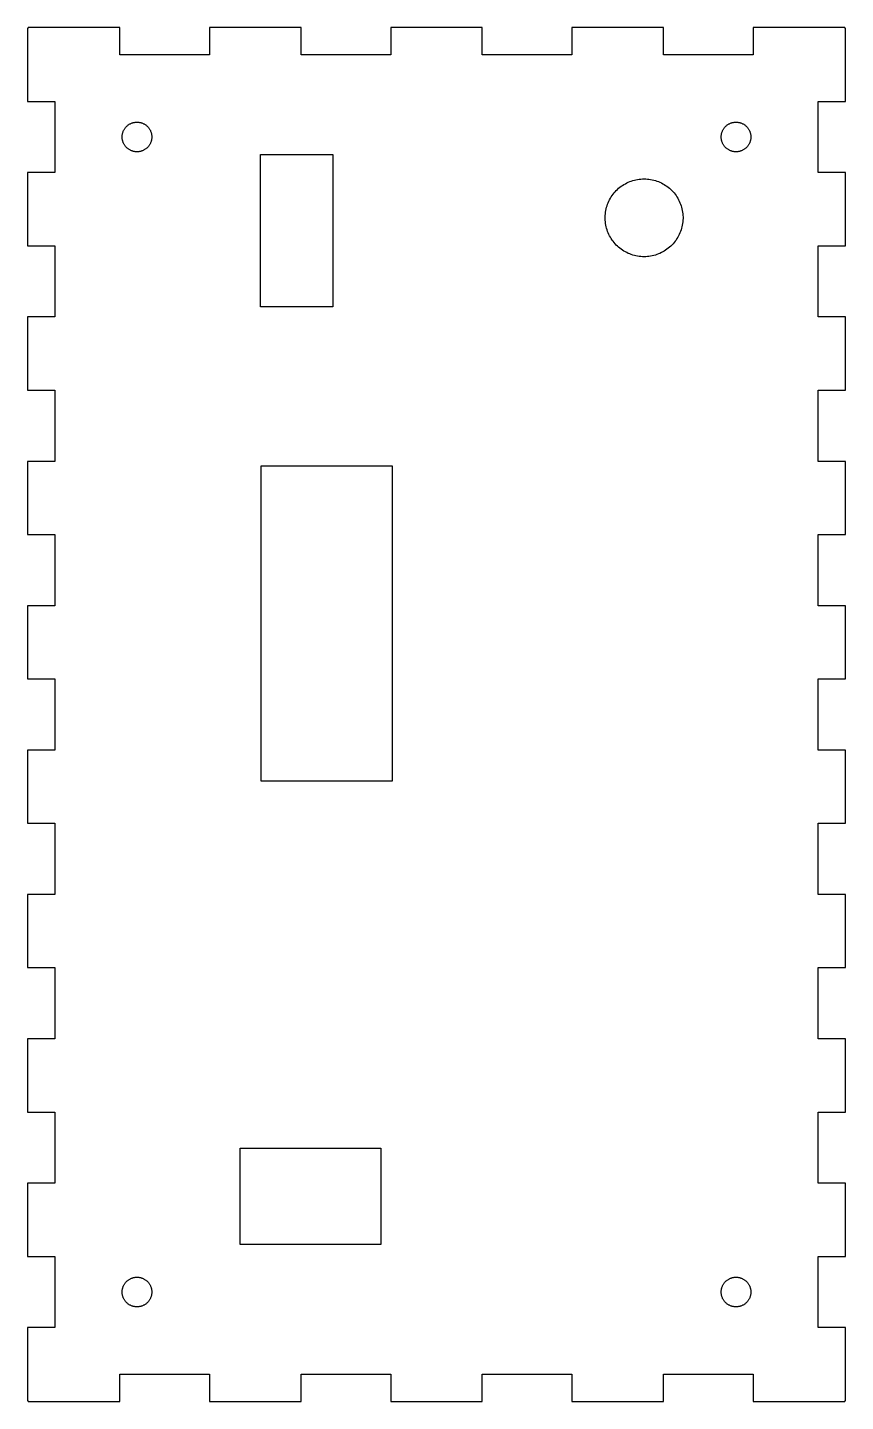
# Model space of a CAD drawing. Header units: metres. Extents: x -115 to 115, y -93 to 93.
# Drawn here: x -115.2 to -4.8, y -92.7 to 92.7 of the extents above; entities that cross this region are included whole.
import ezdxf

# ---------------------------------------------------------------- set-up
doc = ezdxf.new("R2010")
doc.units = ezdxf.units.M

msp = doc.modelspace()

# ---------------------------------------------------------------- linework, layer by layer
for p, q in [((-102.708, 92.67), (-115.07, 92.67)), ((-115.07, 92.67), (-115.07, 92.57)), ((-102.708, 88.97), (-102.708, 92.67)), ((-78.2633, 92.67), (-90.6255, 92.67)), ((-90.6255, 92.67), (-90.6255, 88.97)), ((-78.2633, 88.97), (-78.2633, 92.67)), ((-53.8189, 92.67), (-66.1811, 92.67)), ((-66.1811, 92.67), (-66.1811, 88.97)), ((-53.8189, 88.97), (-53.8189, 92.67)), ((-29.3744, 92.67), (-41.7367, 92.67)), ((-41.7367, 92.67), (-41.7367, 88.97)), ((-29.3744, 88.97), (-29.3744, 92.67)), ((-4.92999, 92.67), (-17.2922, 92.67)), ((-17.2922, 92.67), (-17.2922, 88.97)), ((-4.92999, 92.57), (-4.92999, 92.67)), ((-115.07, 92.57), (-115.17, 92.57)), ((-115.17, 92.57), (-115.17, 82.6931)), ((-4.82999, 92.57), (-4.92999, 92.57)), ((-4.82999, 82.6931), (-4.82999, 92.57)), ((-90.6255, 88.97), (-102.708, 88.97)), ((-66.1811, 88.97), (-78.2633, 88.97)), ((-41.7367, 88.97), (-53.8189, 88.97)), ((-17.2922, 88.97), (-29.3744, 88.97)), ((-115.17, 82.6931), (-111.47, 82.6931)), ((-111.47, 82.6931), (-111.47, 73.0963)), ((-8.53, 73.0963), (-8.53, 82.6931)), ((-8.53, 82.6931), (-4.82999, 82.6931)), ((-101.289, 79.6914), (-101.213, 79.7271)), ((-101.213, 79.7271), (-101.136, 79.7596)), ((-101.136, 79.7596), (-101.058, 79.7887)), ((-101.058, 79.7887), (-100.978, 79.8146)), ((-100.978, 79.8146), (-100.897, 79.8372)), ((-100.897, 79.8372), (-100.816, 79.8563)), ((-100.816, 79.8563), (-100.734, 79.872)), ((-100.734, 79.872), (-100.651, 79.8842)), ((-100.651, 79.8842), (-100.567, 79.893)), ((-100.567, 79.893), (-100.484, 79.8982)), ((-100.484, 79.8982), (-100.4, 79.9)), ((-100.4, 79.9), (-100.316, 79.8982)), ((-100.316, 79.8982), (-100.233, 79.893)), ((-100.233, 79.893), (-100.149, 79.8842)), ((-100.149, 79.8842), (-100.066, 79.872)), ((-100.066, 79.872), (-99.9841, 79.8563)), ((-99.9841, 79.8563), (-99.9026, 79.8372)), ((-99.9026, 79.8372), (-99.8219, 79.8146)), ((-99.8219, 79.8146), (-99.7422, 79.7887)), ((-99.7422, 79.7887), (-99.6637, 79.7596)), ((-99.6637, 79.7596), (-99.5865, 79.7271)), ((-99.5865, 79.7271), (-99.5107, 79.6914)), ((-20.4893, 79.6914), (-20.4135, 79.7271)), ((-20.4135, 79.7271), (-20.3362, 79.7595)), ((-20.3362, 79.7595), (-20.2577, 79.7887)), ((-20.2577, 79.7887), (-20.1781, 79.8146)), ((-20.1781, 79.8146), (-20.0974, 79.8371)), ((-20.0974, 79.8371), (-20.0158, 79.8563)), ((-20.0158, 79.8563), (-19.9335, 79.872)), ((-19.9335, 79.872), (-19.8507, 79.8842)), ((-19.8507, 79.8842), (-19.7673, 79.893)), ((-19.7673, 79.893), (-19.6837, 79.8982)), ((-19.6837, 79.8982), (-19.6, 79.9)), ((-19.6, 79.9), (-19.5162, 79.8982)), ((-19.5162, 79.8982), (-19.4326, 79.893)), ((-19.4326, 79.893), (-19.3493, 79.8842)), ((-19.3493, 79.8842), (-19.2664, 79.872)), ((-19.2664, 79.872), (-19.1842, 79.8563)), ((-19.1842, 79.8563), (-19.1026, 79.8371)), ((-19.1026, 79.8371), (-19.0219, 79.8146)), ((-19.0219, 79.8146), (-18.9423, 79.7887)), ((-18.9423, 79.7887), (-18.8637, 79.7595)), ((-18.8637, 79.7595), (-18.7865, 79.7271)), ((-18.7865, 79.7271), (-18.7107, 79.6914)), ((-102.4, 77.9419), (-102.396, 78.0256)), ((-102.4, 77.8581), (-102.4, 77.9419)), ((-102.396, 77.7744), (-102.4, 77.8581)), ((-102.396, 78.0256), (-102.389, 78.1091)), ((-102.389, 78.1091), (-102.379, 78.1922)), ((-102.379, 78.1922), (-102.365, 78.2747)), ((-102.365, 78.2747), (-102.347, 78.3567)), ((-102.347, 78.3567), (-102.326, 78.4378)), ((-102.326, 78.4378), (-102.302, 78.518)), ((-102.302, 78.518), (-102.275, 78.5971)), ((-102.275, 78.5971), (-102.244, 78.675)), ((-102.244, 78.675), (-102.21, 78.7516)), ((-102.21, 78.7516), (-102.172, 78.8266)), ((-102.172, 78.8266), (-102.132, 78.9)), ((-102.132, 78.9), (-102.089, 78.9716)), ((-102.089, 78.9716), (-102.042, 79.0414)), ((-102.042, 79.0414), (-101.993, 79.1092)), ((-101.993, 79.1092), (-101.941, 79.1748)), ((-101.941, 79.1748), (-101.886, 79.2383)), ((-101.886, 79.2383), (-101.829, 79.2993)), ((-101.829, 79.2993), (-101.769, 79.3579)), ((-101.769, 79.3579), (-101.707, 79.414)), ((-101.707, 79.414), (-101.642, 79.4674)), ((-101.642, 79.4674), (-101.576, 79.518)), ((-101.576, 79.518), (-101.507, 79.5658)), ((-101.507, 79.5658), (-101.436, 79.6107)), ((-101.436, 79.6107), (-101.363, 79.6526)), ((-101.363, 79.6526), (-101.289, 79.6914)), ((-99.5107, 79.6914), (-99.4365, 79.6526)), ((-99.4365, 79.6526), (-99.3639, 79.6107)), ((-99.3639, 79.6107), (-99.2932, 79.5658)), ((-99.2932, 79.5658), (-99.2244, 79.518)), ((-99.2244, 79.518), (-99.1577, 79.4674)), ((-99.1577, 79.4674), (-99.0931, 79.414)), ((-99.0931, 79.414), (-99.0309, 79.3579)), ((-99.0309, 79.3579), (-98.971, 79.2993)), ((-98.971, 79.2993), (-98.9137, 79.2383)), ((-98.9137, 79.2383), (-98.8589, 79.1748)), ((-98.8589, 79.1748), (-98.8069, 79.1092)), ((-98.8069, 79.1092), (-98.7577, 79.0414)), ((-98.7577, 79.0414), (-98.7113, 78.9716)), ((-98.7113, 78.9716), (-98.6679, 78.9)), ((-98.6679, 78.9), (-98.6276, 78.8266)), ((-98.6276, 78.8266), (-98.5903, 78.7516)), ((-98.5903, 78.7516), (-98.5562, 78.675)), ((-98.5562, 78.675), (-98.5254, 78.5971)), ((-98.5254, 78.5971), (-98.4979, 78.518)), ((-98.4979, 78.518), (-98.4736, 78.4378)), ((-98.4736, 78.4378), (-98.4528, 78.3567)), ((-98.4528, 78.3567), (-98.4354, 78.2747)), ((-98.4354, 78.2747), (-98.4214, 78.1922)), ((-98.4214, 78.1922), (-98.4109, 78.1091)), ((-98.4109, 78.1091), (-98.4039, 78.0256)), ((-98.4039, 78.0256), (-98.4004, 77.9419)), ((-98.4004, 77.8581), (-98.4039, 77.7744)), ((-98.4004, 77.9419), (-98.4004, 77.8581)), ((-21.5995, 77.9419), (-21.596, 78.0256)), ((-21.5995, 77.8581), (-21.5995, 77.9419)), ((-21.596, 77.7744), (-21.5995, 77.8581)), ((-21.596, 78.0256), (-21.589, 78.109)), ((-21.589, 78.109), (-21.5785, 78.1921)), ((-21.5785, 78.1921), (-21.5646, 78.2747)), ((-21.5646, 78.2747), (-21.5471, 78.3567)), ((-21.5471, 78.3567), (-21.5263, 78.4378)), ((-21.5263, 78.4378), (-21.5021, 78.518)), ((-21.5021, 78.518), (-21.4746, 78.5971)), ((-21.4746, 78.5971), (-21.4437, 78.675)), ((-21.4437, 78.675), (-21.4097, 78.7515)), ((-21.4097, 78.7515), (-21.3724, 78.8266)), ((-21.3724, 78.8266), (-21.332, 78.9)), ((-21.332, 78.9), (-21.2887, 78.9716)), ((-21.2887, 78.9716), (-21.2423, 79.0414)), ((-21.2423, 79.0414), (-21.1931, 79.1092)), ((-21.1931, 79.1092), (-21.141, 79.1748)), ((-21.141, 79.1748), (-21.0863, 79.2382)), ((-21.0863, 79.2382), (-21.0289, 79.2993)), ((-21.0289, 79.2993), (-20.9691, 79.3579)), ((-20.9691, 79.3579), (-20.9068, 79.414)), ((-20.9068, 79.414), (-20.8423, 79.4674)), ((-20.8423, 79.4674), (-20.7756, 79.518)), ((-20.7756, 79.518), (-20.7068, 79.5658)), ((-20.7068, 79.5658), (-20.636, 79.6107)), ((-20.636, 79.6107), (-20.5635, 79.6526)), ((-20.5635, 79.6526), (-20.4893, 79.6914)), ((-18.7107, 79.6914), (-18.6365, 79.6526)), ((-18.6365, 79.6526), (-18.5639, 79.6107)), ((-18.5639, 79.6107), (-18.4932, 79.5658)), ((-18.4932, 79.5658), (-18.4244, 79.518)), ((-18.4244, 79.518), (-18.3577, 79.4674)), ((-18.3577, 79.4674), (-18.2932, 79.414)), ((-18.2932, 79.414), (-18.2309, 79.3579)), ((-18.2309, 79.3579), (-18.1711, 79.2993)), ((-18.1711, 79.2993), (-18.1137, 79.2382)), ((-18.1137, 79.2382), (-18.059, 79.1748)), ((-18.059, 79.1748), (-18.0069, 79.1092)), ((-18.0069, 79.1092), (-17.9577, 79.0414)), ((-17.9577, 79.0414), (-17.9113, 78.9716)), ((-17.9113, 78.9716), (-17.8679, 78.9)), ((-17.8679, 78.9), (-17.8276, 78.8266)), ((-17.8276, 78.8266), (-17.7903, 78.7515)), ((-17.7903, 78.7515), (-17.7563, 78.675)), ((-17.7563, 78.675), (-17.7254, 78.5971)), ((-17.7254, 78.5971), (-17.6979, 78.518)), ((-17.6979, 78.518), (-17.6737, 78.4378)), ((-17.6737, 78.4378), (-17.6528, 78.3567)), ((-17.6528, 78.3567), (-17.6354, 78.2747)), ((-17.6354, 78.2747), (-17.6214, 78.1921)), ((-17.6214, 78.1921), (-17.6109, 78.109)), ((-17.6109, 78.109), (-17.6039, 78.0256)), ((-17.6039, 78.0256), (-17.6004, 77.9419)), ((-17.6004, 77.8581), (-17.6039, 77.7744)), ((-17.6004, 77.9419), (-17.6004, 77.8581)), ((-102.389, 77.6909), (-102.396, 77.7744)), ((-102.379, 77.6078), (-102.389, 77.6909)), ((-102.365, 77.5252), (-102.379, 77.6078)), ((-102.347, 77.4433), (-102.365, 77.5252)), ((-102.326, 77.3622), (-102.347, 77.4433)), ((-102.302, 77.282), (-102.326, 77.3622)), ((-102.275, 77.2029), (-102.302, 77.282)), ((-102.244, 77.125), (-102.275, 77.2029)), ((-102.21, 77.0484), (-102.244, 77.125)), ((-102.172, 76.9734), (-102.21, 77.0484)), ((-102.132, 76.9), (-102.172, 76.9734)), ((-102.089, 76.8283), (-102.132, 76.9)), ((-102.042, 76.7586), (-102.089, 76.8283)), ((-101.993, 76.6908), (-102.042, 76.7586)), ((-101.941, 76.6251), (-101.993, 76.6908)), ((-101.886, 76.5617), (-101.941, 76.6251)), ((-101.829, 76.5007), (-101.886, 76.5617)), ((-101.769, 76.4421), (-101.829, 76.5007)), ((-101.707, 76.386), (-101.769, 76.4421)), ((-101.642, 76.3326), (-101.707, 76.386)), ((-101.576, 76.282), (-101.642, 76.3326)), ((-101.507, 76.2341), (-101.576, 76.282)), ((-101.436, 76.1893), (-101.507, 76.2341)), ((-101.363, 76.1474), (-101.436, 76.1893)), ((-101.289, 76.1086), (-101.363, 76.1474)), ((-101.213, 76.0729), (-101.289, 76.1086)), ((-101.136, 76.0404), (-101.213, 76.0729)), ((-101.058, 76.0112), (-101.136, 76.0404)), ((-100.978, 75.9854), (-101.058, 76.0112)), ((-99.7422, 76.0112), (-99.8219, 75.9854)), ((-99.6637, 76.0404), (-99.7422, 76.0112)), ((-99.5865, 76.0729), (-99.6637, 76.0404)), ((-99.5107, 76.1086), (-99.5865, 76.0729)), ((-99.4365, 76.1474), (-99.5107, 76.1086)), ((-99.3639, 76.1893), (-99.4365, 76.1474)), ((-99.2932, 76.2341), (-99.3639, 76.1893)), ((-99.2244, 76.282), (-99.2932, 76.2341)), ((-99.1577, 76.3326), (-99.2244, 76.282)), ((-99.0931, 76.386), (-99.1577, 76.3326)), ((-99.0309, 76.4421), (-99.0931, 76.386)), ((-98.971, 76.5007), (-99.0309, 76.4421)), ((-98.9137, 76.5617), (-98.971, 76.5007)), ((-98.8589, 76.6251), (-98.9137, 76.5617)), ((-98.8069, 76.6908), (-98.8589, 76.6251)), ((-98.7577, 76.7586), (-98.8069, 76.6908)), ((-98.7113, 76.8283), (-98.7577, 76.7586)), ((-98.6679, 76.9), (-98.7113, 76.8283)), ((-98.6276, 76.9734), (-98.6679, 76.9)), ((-98.5903, 77.0484), (-98.6276, 76.9734)), ((-98.5562, 77.125), (-98.5903, 77.0484)), ((-98.5254, 77.2029), (-98.5562, 77.125)), ((-98.4979, 77.282), (-98.5254, 77.2029)), ((-98.4736, 77.3622), (-98.4979, 77.282)), ((-98.4528, 77.4433), (-98.4736, 77.3622)), ((-98.4354, 77.5252), (-98.4528, 77.4433)), ((-98.4214, 77.6078), (-98.4354, 77.5252)), ((-98.4109, 77.6909), (-98.4214, 77.6078)), ((-98.4039, 77.7744), (-98.4109, 77.6909)), ((-21.589, 77.6909), (-21.596, 77.7744)), ((-21.5785, 77.6078), (-21.589, 77.6909)), ((-21.5646, 77.5252), (-21.5785, 77.6078)), ((-21.5471, 77.4433), (-21.5646, 77.5252)), ((-21.5263, 77.3621), (-21.5471, 77.4433)), ((-21.5021, 77.2819), (-21.5263, 77.3621)), ((-21.4746, 77.2028), (-21.5021, 77.2819)), ((-21.4437, 77.1249), (-21.4746, 77.2028)), ((-21.4097, 77.0484), (-21.4437, 77.1249)), ((-21.3724, 76.9734), (-21.4097, 77.0484)), ((-21.332, 76.9), (-21.3724, 76.9734)), ((-21.2887, 76.8283), (-21.332, 76.9)), ((-21.2423, 76.7585), (-21.2887, 76.8283)), ((-21.1931, 76.6908), (-21.2423, 76.7585)), ((-21.141, 76.6251), (-21.1931, 76.6908)), ((-21.0863, 76.5617), (-21.141, 76.6251)), ((-21.0289, 76.5007), (-21.0863, 76.5617)), ((-20.9691, 76.442), (-21.0289, 76.5007)), ((-20.9068, 76.386), (-20.9691, 76.442)), ((-20.8423, 76.3326), (-20.9068, 76.386)), ((-20.7756, 76.2819), (-20.8423, 76.3326)), ((-20.7068, 76.2341), (-20.7756, 76.2819)), ((-20.636, 76.1893), (-20.7068, 76.2341)), ((-20.5635, 76.1474), (-20.636, 76.1893)), ((-20.4893, 76.1086), (-20.5635, 76.1474)), ((-20.4135, 76.0729), (-20.4893, 76.1086)), ((-20.3362, 76.0404), (-20.4135, 76.0729)), ((-20.2577, 76.0112), (-20.3362, 76.0404)), ((-20.1781, 75.9853), (-20.2577, 76.0112)), ((-18.9423, 76.0112), (-19.0219, 75.9853)), ((-18.8637, 76.0404), (-18.9423, 76.0112)), ((-18.7865, 76.0729), (-18.8637, 76.0404)), ((-18.7107, 76.1086), (-18.7865, 76.0729)), ((-18.6365, 76.1474), (-18.7107, 76.1086)), ((-18.5639, 76.1893), (-18.6365, 76.1474)), ((-18.4932, 76.2341), (-18.5639, 76.1893)), ((-18.4244, 76.2819), (-18.4932, 76.2341)), ((-18.3577, 76.3326), (-18.4244, 76.2819)), ((-18.2932, 76.386), (-18.3577, 76.3326)), ((-18.2309, 76.442), (-18.2932, 76.386)), ((-18.1711, 76.5007), (-18.2309, 76.442)), ((-18.1137, 76.5617), (-18.1711, 76.5007)), ((-18.059, 76.6251), (-18.1137, 76.5617)), ((-18.0069, 76.6908), (-18.059, 76.6251)), ((-17.9577, 76.7585), (-18.0069, 76.6908)), ((-17.9113, 76.8283), (-17.9577, 76.7585)), ((-17.8679, 76.9), (-17.9113, 76.8283)), ((-17.8276, 76.9734), (-17.8679, 76.9)), ((-17.7903, 77.0484), (-17.8276, 76.9734)), ((-17.7563, 77.1249), (-17.7903, 77.0484)), ((-17.7254, 77.2028), (-17.7563, 77.1249)), ((-17.6979, 77.2819), (-17.7254, 77.2028)), ((-17.6737, 77.3621), (-17.6979, 77.2819)), ((-17.6528, 77.4433), (-17.6737, 77.3621)), ((-17.6354, 77.5252), (-17.6528, 77.4433)), ((-17.6214, 77.6078), (-17.6354, 77.5252)), ((-17.6109, 77.6909), (-17.6214, 77.6078)), ((-17.6039, 77.7744), (-17.6109, 77.6909)), ((-100.897, 75.9628), (-100.978, 75.9854)), ((-100.816, 75.9437), (-100.897, 75.9628)), ((-100.734, 75.928), (-100.816, 75.9437)), ((-100.651, 75.9158), (-100.734, 75.928)), ((-100.567, 75.907), (-100.651, 75.9158)), ((-100.484, 75.9017), (-100.567, 75.907)), ((-100.4, 75.9), (-100.484, 75.9017)), ((-100.316, 75.9017), (-100.4, 75.9)), ((-100.233, 75.907), (-100.316, 75.9017)), ((-100.149, 75.9158), (-100.233, 75.907)), ((-100.066, 75.928), (-100.149, 75.9158)), ((-99.9841, 75.9437), (-100.066, 75.928)), ((-99.9026, 75.9628), (-99.9841, 75.9437)), ((-99.8219, 75.9854), (-99.9026, 75.9628)), ((-83.73, 55), (-83.73, 75.53)), ((-83.73, 75.53), (-74, 75.53)), ((-74, 75.53), (-74, 55)), ((-20.0974, 75.9628), (-20.1781, 75.9853)), ((-20.0158, 75.9437), (-20.0974, 75.9628)), ((-19.9335, 75.928), (-20.0158, 75.9437)), ((-19.8507, 75.9157), (-19.9335, 75.928)), ((-19.7673, 75.907), (-19.8507, 75.9157)), ((-19.6837, 75.9017), (-19.7673, 75.907)), ((-19.6, 75.9), (-19.6837, 75.9017)), ((-19.5162, 75.9017), (-19.6, 75.9)), ((-19.4326, 75.907), (-19.5162, 75.9017)), ((-19.3493, 75.9157), (-19.4326, 75.907)), ((-19.2664, 75.928), (-19.3493, 75.9157)), ((-19.1842, 75.9437), (-19.2664, 75.928)), ((-19.1026, 75.9628), (-19.1842, 75.9437)), ((-19.0219, 75.9853), (-19.1026, 75.9628)), ((-111.47, 73.0963), (-115.17, 73.0963)), ((-115.17, 73.0963), (-115.17, 63.2195)), ((-4.82999, 73.0963), (-8.53, 73.0963)), ((-4.82999, 63.2195), (-4.82999, 73.0963)), ((-36.0452, 70.3465), (-35.9015, 70.5129)), ((-35.9015, 70.5129), (-35.751, 70.6732)), ((-35.751, 70.6732), (-35.5939, 70.8271)), ((-35.5939, 70.8271), (-35.4305, 70.9742)), ((-35.4305, 70.9742), (-35.261, 71.1144)), ((-35.261, 71.1144), (-35.0859, 71.2473)), ((-35.0859, 71.2473), (-34.9053, 71.3728)), ((-34.9053, 71.3728), (-34.7196, 71.4907)), ((-34.7196, 71.4907), (-34.5292, 71.6006)), ((-34.5292, 71.6006), (-34.3343, 71.7025)), ((-34.3343, 71.7025), (-34.1354, 71.7961)), ((-34.1354, 71.7961), (-33.9326, 71.8813)), ((-33.9326, 71.8813), (-33.7265, 71.958)), ((-33.7265, 71.958), (-33.5174, 72.0259)), ((-33.5174, 72.0259), (-33.3056, 72.0851)), ((-33.3056, 72.0851), (-33.0915, 72.1353)), ((-33.0915, 72.1353), (-32.8755, 72.1765)), ((-32.8755, 72.1765), (-32.658, 72.2086)), ((-32.658, 72.2086), (-32.4393, 72.2316)), ((-32.4393, 72.2316), (-32.2198, 72.2454)), ((-32.2198, 72.2454), (-32, 72.25)), ((-32, 72.25), (-31.7802, 72.2454)), ((-31.7802, 72.2454), (-31.5607, 72.2316)), ((-31.5607, 72.2316), (-31.342, 72.2086)), ((-31.342, 72.2086), (-31.1245, 72.1765)), ((-31.1245, 72.1765), (-30.9085, 72.1353)), ((-30.9085, 72.1353), (-30.6944, 72.0851)), ((-30.6944, 72.0851), (-30.4826, 72.0259)), ((-30.4826, 72.0259), (-30.2734, 71.958)), ((-30.2734, 71.958), (-30.0673, 71.8813)), ((-30.0673, 71.8813), (-29.8646, 71.7961)), ((-29.8646, 71.7961), (-29.6657, 71.7025)), ((-29.6657, 71.7025), (-29.4708, 71.6006)), ((-29.4708, 71.6006), (-29.2803, 71.4907)), ((-29.2803, 71.4907), (-29.0947, 71.3728)), ((-29.0947, 71.3728), (-28.9141, 71.2473)), ((-28.9141, 71.2473), (-28.739, 71.1144)), ((-28.739, 71.1144), (-28.5695, 70.9742)), ((-28.5695, 70.9742), (-28.4061, 70.8271)), ((-28.4061, 70.8271), (-28.249, 70.6732)), ((-28.249, 70.6732), (-28.0985, 70.5129)), ((-28.0985, 70.5129), (-27.9548, 70.3465)), ((-37.0566, 68.4118), (-36.993, 68.6223)), ((-36.993, 68.6223), (-36.9207, 68.83)), ((-36.9207, 68.83), (-36.8398, 69.0345)), ((-36.8398, 69.0345), (-36.7503, 69.2353)), ((-36.7503, 69.2353), (-36.6526, 69.4323)), ((-36.6526, 69.4323), (-36.5466, 69.625)), ((-36.5466, 69.625), (-36.4327, 69.8131)), ((-36.4327, 69.8131), (-36.311, 69.9962)), ((-36.311, 69.9962), (-36.1818, 70.1741)), ((-36.1818, 70.1741), (-36.0452, 70.3465)), ((-27.9548, 70.3465), (-27.8182, 70.1741)), ((-27.8182, 70.1741), (-27.689, 69.9962)), ((-27.689, 69.9962), (-27.5673, 69.8131)), ((-27.5673, 69.8131), (-27.4534, 69.625)), ((-27.4534, 69.625), (-27.3474, 69.4323)), ((-27.3474, 69.4323), (-27.2496, 69.2353)), ((-27.2496, 69.2353), (-27.1602, 69.0344)), ((-27.1602, 69.0344), (-27.0793, 68.83)), ((-27.0793, 68.83), (-27.0069, 68.6223)), ((-27.0069, 68.6223), (-26.9434, 68.4118)), ((-37.2488, 67.1099), (-37.2396, 67.3296)), ((-37.2488, 66.89), (-37.2488, 67.1099)), ((-37.2396, 66.6703), (-37.2488, 66.89)), ((-37.2396, 67.3296), (-37.2212, 67.5488)), ((-37.2212, 67.5488), (-37.1937, 67.7669)), ((-37.1937, 67.7669), (-37.157, 67.9837)), ((-37.157, 67.9837), (-37.1113, 68.1988)), ((-37.1113, 68.1988), (-37.0566, 68.4118)), ((-26.9434, 68.4118), (-26.8887, 68.1988)), ((-26.8887, 68.1988), (-26.843, 67.9837)), ((-26.843, 67.9837), (-26.8063, 67.7669)), ((-26.8063, 67.7669), (-26.7787, 67.5488)), ((-26.7787, 67.5488), (-26.7603, 67.3296)), ((-26.7603, 67.3296), (-26.7511, 67.1099)), ((-26.7511, 66.89), (-26.7603, 66.6703)), ((-26.7511, 67.1099), (-26.7511, 66.89)), ((-37.2212, 66.4512), (-37.2396, 66.6703)), ((-37.1937, 66.2331), (-37.2212, 66.4512)), ((-37.157, 66.0162), (-37.1937, 66.2331)), ((-37.1113, 65.8011), (-37.157, 66.0162)), ((-37.0566, 65.5882), (-37.1113, 65.8011)), ((-36.993, 65.3777), (-37.0566, 65.5882)), ((-36.9207, 65.17), (-36.993, 65.3777)), ((-36.8398, 64.9655), (-36.9207, 65.17)), ((-36.7503, 64.7646), (-36.8398, 64.9655)), ((-27.1602, 64.9655), (-27.2496, 64.7646)), ((-27.0793, 65.17), (-27.1602, 64.9655)), ((-27.0069, 65.3776), (-27.0793, 65.17)), ((-26.9434, 65.5882), (-27.0069, 65.3776)), ((-26.8887, 65.8011), (-26.9434, 65.5882)), ((-26.843, 66.0162), (-26.8887, 65.8011)), ((-26.8063, 66.233), (-26.843, 66.0162)), ((-26.7787, 66.4512), (-26.8063, 66.233)), ((-26.7603, 66.6703), (-26.7787, 66.4512)), ((-115.17, 63.2195), (-111.47, 63.2195)), ((-111.47, 63.2195), (-111.47, 53.6226)), ((-36.6526, 64.5677), (-36.7503, 64.7646)), ((-36.5466, 64.375), (-36.6526, 64.5677)), ((-36.4327, 64.1869), (-36.5466, 64.375)), ((-36.311, 64.0038), (-36.4327, 64.1869)), ((-36.1818, 63.8258), (-36.311, 64.0038)), ((-36.0452, 63.6535), (-36.1818, 63.8258)), ((-35.9015, 63.487), (-36.0452, 63.6535)), ((-35.751, 63.3268), (-35.9015, 63.487)), ((-35.5939, 63.1729), (-35.751, 63.3268)), ((-35.4305, 63.0258), (-35.5939, 63.1729)), ((-35.261, 62.8856), (-35.4305, 63.0258)), ((-28.5695, 63.0258), (-28.739, 62.8856)), ((-28.4061, 63.1729), (-28.5695, 63.0258)), ((-28.249, 63.3268), (-28.4061, 63.1729)), ((-28.0985, 63.487), (-28.249, 63.3268)), ((-27.9548, 63.6535), (-28.0985, 63.487)), ((-27.8182, 63.8258), (-27.9548, 63.6535)), ((-27.689, 64.0037), (-27.8182, 63.8258)), ((-27.5673, 64.1869), (-27.689, 64.0037)), ((-27.4534, 64.375), (-27.5673, 64.1869)), ((-27.3474, 64.5677), (-27.4534, 64.375)), ((-27.2496, 64.7646), (-27.3474, 64.5677)), ((-8.53, 53.6226), (-8.53, 63.2195)), ((-8.53, 63.2195), (-4.82999, 63.2195)), ((-35.0859, 62.7526), (-35.261, 62.8856)), ((-34.9053, 62.6271), (-35.0859, 62.7526)), ((-34.7196, 62.5093), (-34.9053, 62.6271)), ((-34.5292, 62.3994), (-34.7196, 62.5093)), ((-34.3343, 62.2975), (-34.5292, 62.3994)), ((-34.1354, 62.2039), (-34.3343, 62.2975)), ((-33.9326, 62.1187), (-34.1354, 62.2039)), ((-33.7265, 62.042), (-33.9326, 62.1187)), ((-33.5174, 61.974), (-33.7265, 62.042)), ((-33.3056, 61.9149), (-33.5174, 61.974)), ((-33.0915, 61.8647), (-33.3056, 61.9149)), ((-32.8755, 61.8235), (-33.0915, 61.8647)), ((-32.658, 61.7914), (-32.8755, 61.8235)), ((-32.4393, 61.7684), (-32.658, 61.7914)), ((-32.2198, 61.7546), (-32.4393, 61.7684)), ((-32, 61.75), (-32.2198, 61.7546)), ((-31.7802, 61.7546), (-32, 61.75)), ((-31.5607, 61.7684), (-31.7802, 61.7546)), ((-31.342, 61.7914), (-31.5607, 61.7684)), ((-31.1245, 61.8235), (-31.342, 61.7914)), ((-30.9085, 61.8647), (-31.1245, 61.8235)), ((-30.6944, 61.9149), (-30.9085, 61.8647)), ((-30.4826, 61.974), (-30.6944, 61.9149)), ((-30.2734, 62.042), (-30.4826, 61.974)), ((-30.0673, 62.1187), (-30.2734, 62.042)), ((-29.8646, 62.2039), (-30.0673, 62.1187)), ((-29.6657, 62.2975), (-29.8646, 62.2039)), ((-29.4708, 62.3994), (-29.6657, 62.2975)), ((-29.2803, 62.5093), (-29.4708, 62.3994)), ((-29.0947, 62.6271), (-29.2803, 62.5093)), ((-28.9141, 62.7526), (-29.0947, 62.6271)), ((-28.739, 62.8856), (-28.9141, 62.7526)), ((-74, 55), (-83.73, 55)), ((-111.47, 53.6226), (-115.17, 53.6226)), ((-115.17, 53.6226), (-115.17, 43.7458)), ((-4.82999, 53.6226), (-8.53, 53.6226)), ((-4.82999, 43.7458), (-4.82999, 53.6226)), ((-115.17, 43.7458), (-111.47, 43.7458)), ((-111.47, 43.7458), (-111.47, 34.1489)), ((-8.53, 34.1489), (-8.53, 43.7458)), ((-8.53, 43.7458), (-4.82999, 43.7458)), ((-111.47, 34.1489), (-115.17, 34.1489)), ((-115.17, 34.1489), (-115.17, 24.2721)), ((-83.63, -8.99998), (-83.63, 33.53)), ((-83.63, 33.53), (-66, 33.53)), ((-66, 33.53), (-66, -8.99998)), ((-4.82999, 34.1489), (-8.53, 34.1489)), ((-4.82999, 24.2721), (-4.82999, 34.1489)), ((-115.17, 24.2721), (-111.47, 24.2721)), ((-111.47, 24.2721), (-111.47, 14.6753)), ((-8.53001, 14.6752), (-8.53, 24.2721)), ((-8.53, 24.2721), (-4.82999, 24.2721)), ((-111.47, 14.6753), (-115.17, 14.6753)), ((-115.17, 14.6753), (-115.17, 4.79842)), ((-4.83, 14.6752), (-8.53001, 14.6752)), ((-4.83, 4.7984), (-4.83, 14.6752)), ((-115.17, 4.79842), (-111.47, 4.79842)), ((-111.47, 4.79842), (-111.47, -4.7984)), ((-8.53001, -4.79842), (-8.53001, 4.7984)), ((-8.53001, 4.7984), (-4.83, 4.7984)), ((-111.47, -4.7984), (-115.17, -4.7984)), ((-115.17, -4.7984), (-115.17, -14.6752)), ((-4.83, -4.79842), (-8.53001, -4.79842)), ((-4.83, -14.6753), (-4.83, -4.79842)), ((-66, -8.99998), (-83.63, -8.99998)), ((-115.17, -14.6752), (-111.47, -14.6752)), ((-111.47, -14.6752), (-111.47, -24.2721)), ((-8.53001, -24.2721), (-8.53001, -14.6753)), ((-8.53001, -14.6753), (-4.83, -14.6753)), ((-111.47, -24.2721), (-115.17, -24.2721)), ((-115.17, -24.2721), (-115.17, -34.1489)), ((-4.83, -24.2721), (-8.53001, -24.2721)), ((-4.83, -34.1489), (-4.83, -24.2721)), ((-115.17, -34.1489), (-111.47, -34.1489)), ((-111.47, -34.1489), (-111.47, -43.7458)), ((-8.53001, -43.7458), (-8.53001, -34.1489)), ((-8.53001, -34.1489), (-4.83, -34.1489)), ((-111.47, -43.7458), (-115.17, -43.7458)), ((-115.17, -43.7458), (-115.17, -53.6226)), ((-4.83, -43.7458), (-8.53001, -43.7458)), ((-4.83, -53.6226), (-4.83, -43.7458)), ((-115.17, -53.6226), (-111.47, -53.6226)), ((-111.47, -53.6226), (-111.47, -63.2195)), ((-8.53001, -63.2195), (-8.53001, -53.6226)), ((-8.53001, -53.6226), (-4.83, -53.6226)), ((-86.5, -71.5), (-86.5, -58.5)), ((-86.5, -58.5), (-67.5, -58.5)), ((-67.5, -58.5), (-67.5, -71.5)), ((-111.47, -63.2195), (-115.17, -63.2195)), ((-115.17, -63.2195), (-115.17, -73.0963)), ((-4.83, -63.2195), (-8.53001, -63.2195)), ((-4.83, -73.0963), (-4.83, -63.2195)), ((-67.5, -71.5), (-86.5, -71.5)), ((-115.17, -73.0963), (-111.47, -73.0963)), ((-111.47, -73.0963), (-111.47, -82.6931)), ((-8.53001, -82.6931), (-8.53001, -73.0963)), ((-8.53001, -73.0963), (-4.83, -73.0963)), ((-101.058, -76.0112), (-100.978, -75.9853)), ((-100.978, -75.9853), (-100.897, -75.9628)), ((-100.897, -75.9628), (-100.816, -75.9437)), ((-100.816, -75.9437), (-100.734, -75.928)), ((-100.734, -75.928), (-100.651, -75.9157)), ((-100.651, -75.9157), (-100.567, -75.907)), ((-100.567, -75.907), (-100.484, -75.9017)), ((-100.484, -75.9017), (-100.4, -75.9)), ((-100.4, -75.9), (-100.316, -75.9017)), ((-100.316, -75.9017), (-100.233, -75.907)), ((-100.233, -75.907), (-100.149, -75.9157)), ((-100.149, -75.9157), (-100.066, -75.928)), ((-100.066, -75.928), (-99.9842, -75.9437)), ((-99.9842, -75.9437), (-99.9026, -75.9628)), ((-99.9026, -75.9628), (-99.8219, -75.9853)), ((-99.8219, -75.9853), (-99.7423, -76.0112)), ((-20.2577, -76.0112), (-20.1781, -75.9854)), ((-20.1781, -75.9854), (-20.0974, -75.9628)), ((-20.0974, -75.9628), (-20.0158, -75.9437)), ((-20.0158, -75.9437), (-19.9335, -75.928)), ((-19.9335, -75.928), (-19.8507, -75.9158)), ((-19.8507, -75.9158), (-19.7674, -75.907)), ((-19.7674, -75.907), (-19.6838, -75.9017)), ((-19.6838, -75.9017), (-19.6, -75.9)), ((-19.6, -75.9), (-19.5163, -75.9017)), ((-19.5163, -75.9017), (-19.4326, -75.907)), ((-19.4326, -75.907), (-19.3493, -75.9158)), ((-19.3493, -75.9158), (-19.2665, -75.928)), ((-19.2665, -75.928), (-19.1842, -75.9437)), ((-19.1842, -75.9437), (-19.1026, -75.9628)), ((-19.1026, -75.9628), (-19.0219, -75.9854)), ((-19.0219, -75.9854), (-18.9423, -76.0112)), ((-102.4, -77.8581), (-102.396, -77.7744)), ((-102.396, -77.7744), (-102.389, -77.6909)), ((-102.389, -77.6909), (-102.379, -77.6078)), ((-102.379, -77.6078), (-102.365, -77.5252)), ((-102.365, -77.5252), (-102.347, -77.4433)), ((-102.347, -77.4433), (-102.326, -77.3621)), ((-102.326, -77.3621), (-102.302, -77.2819)), ((-102.302, -77.2819), (-102.275, -77.2028)), ((-102.275, -77.2028), (-102.244, -77.1249)), ((-102.244, -77.1249), (-102.21, -77.0484)), ((-102.21, -77.0484), (-102.172, -76.9734)), ((-102.172, -76.9734), (-102.132, -76.9)), ((-102.132, -76.9), (-102.089, -76.8283)), ((-102.089, -76.8283), (-102.042, -76.7585)), ((-102.042, -76.7585), (-101.993, -76.6908)), ((-101.993, -76.6908), (-101.941, -76.6251)), ((-101.941, -76.6251), (-101.886, -76.5617)), ((-101.886, -76.5617), (-101.829, -76.5007)), ((-101.829, -76.5007), (-101.769, -76.442)), ((-101.769, -76.442), (-101.707, -76.386)), ((-101.707, -76.386), (-101.642, -76.3326)), ((-101.642, -76.3326), (-101.576, -76.2819)), ((-101.576, -76.2819), (-101.507, -76.2341)), ((-101.507, -76.2341), (-101.436, -76.1893)), ((-101.436, -76.1893), (-101.363, -76.1474)), ((-101.363, -76.1474), (-101.289, -76.1086)), ((-101.289, -76.1086), (-101.213, -76.0729)), ((-101.213, -76.0729), (-101.136, -76.0404)), ((-101.136, -76.0404), (-101.058, -76.0112)), ((-99.7423, -76.0112), (-99.6637, -76.0404)), ((-99.6637, -76.0404), (-99.5865, -76.0729)), ((-99.5865, -76.0729), (-99.5107, -76.1086)), ((-99.5107, -76.1086), (-99.4365, -76.1474)), ((-99.4365, -76.1474), (-99.3639, -76.1893)), ((-99.3639, -76.1893), (-99.2932, -76.2341)), ((-99.2932, -76.2341), (-99.2244, -76.2819)), ((-99.2244, -76.2819), (-99.1577, -76.3326)), ((-99.1577, -76.3326), (-99.0932, -76.386)), ((-99.0932, -76.386), (-99.0309, -76.442)), ((-99.0309, -76.442), (-98.9711, -76.5007)), ((-98.9711, -76.5007), (-98.9137, -76.5617)), ((-98.9137, -76.5617), (-98.859, -76.6251)), ((-98.859, -76.6251), (-98.8069, -76.6908)), ((-98.8069, -76.6908), (-98.7577, -76.7585)), ((-98.7577, -76.7585), (-98.7113, -76.8283)), ((-98.7113, -76.8283), (-98.6679, -76.9)), ((-98.6679, -76.9), (-98.6276, -76.9734)), ((-98.6276, -76.9734), (-98.5903, -77.0484)), ((-98.5903, -77.0484), (-98.5563, -77.1249)), ((-98.5563, -77.1249), (-98.5254, -77.2028)), ((-98.5254, -77.2028), (-98.4979, -77.2819)), ((-98.4979, -77.2819), (-98.4737, -77.3621)), ((-98.4737, -77.3621), (-98.4528, -77.4433)), ((-98.4528, -77.4433), (-98.4354, -77.5252)), ((-98.4354, -77.5252), (-98.4214, -77.6078)), ((-98.4214, -77.6078), (-98.4109, -77.6909)), ((-98.4109, -77.6909), (-98.4039, -77.7744)), ((-98.4039, -77.7744), (-98.4004, -77.8581)), ((-21.5996, -77.8581), (-21.5961, -77.7744)), ((-21.5961, -77.7744), (-21.5891, -77.6909)), ((-21.5891, -77.6909), (-21.5786, -77.6078)), ((-21.5786, -77.6078), (-21.5646, -77.5252)), ((-21.5646, -77.5252), (-21.5472, -77.4433)), ((-21.5472, -77.4433), (-21.5263, -77.3622)), ((-21.5263, -77.3622), (-21.5021, -77.282)), ((-21.5021, -77.282), (-21.4746, -77.2029)), ((-21.4746, -77.2029), (-21.4437, -77.125)), ((-21.4437, -77.125), (-21.4097, -77.0484)), ((-21.4097, -77.0484), (-21.3724, -76.9734)), ((-21.3724, -76.9734), (-21.3321, -76.9)), ((-21.3321, -76.9), (-21.2887, -76.8283)), ((-21.2887, -76.8283), (-21.2423, -76.7586)), ((-21.2423, -76.7586), (-21.1931, -76.6908)), ((-21.1931, -76.6908), (-21.141, -76.6251)), ((-21.141, -76.6251), (-21.0863, -76.5617)), ((-21.0863, -76.5617), (-21.0289, -76.5007)), ((-21.0289, -76.5007), (-20.9691, -76.4421)), ((-20.9691, -76.4421), (-20.9068, -76.386)), ((-20.9068, -76.386), (-20.8423, -76.3326)), ((-20.8423, -76.3326), (-20.7756, -76.282)), ((-20.7756, -76.282), (-20.7068, -76.2341)), ((-20.7068, -76.2341), (-20.6361, -76.1893)), ((-20.6361, -76.1893), (-20.5635, -76.1474)), ((-20.5635, -76.1474), (-20.4893, -76.1086)), ((-20.4893, -76.1086), (-20.4135, -76.0729)), ((-20.4135, -76.0729), (-20.3363, -76.0404)), ((-20.3363, -76.0404), (-20.2577, -76.0112)), ((-18.9423, -76.0112), (-18.8638, -76.0404)), ((-18.8638, -76.0404), (-18.7865, -76.0729)), ((-18.7865, -76.0729), (-18.7107, -76.1086)), ((-18.7107, -76.1086), (-18.6365, -76.1474)), ((-18.6365, -76.1474), (-18.5639, -76.1893)), ((-18.5639, -76.1893), (-18.4932, -76.2341)), ((-18.4932, -76.2341), (-18.4244, -76.282)), ((-18.4244, -76.282), (-18.3577, -76.3326)), ((-18.3577, -76.3326), (-18.2932, -76.386)), ((-18.2932, -76.386), (-18.2309, -76.4421)), ((-18.2309, -76.4421), (-18.1711, -76.5007)), ((-18.1711, -76.5007), (-18.1137, -76.5617)), ((-18.1137, -76.5617), (-18.059, -76.6251)), ((-18.059, -76.6251), (-18.0069, -76.6908)), ((-18.0069, -76.6908), (-17.9577, -76.7586)), ((-17.9577, -76.7586), (-17.9113, -76.8283)), ((-17.9113, -76.8283), (-17.868, -76.9)), ((-17.868, -76.9), (-17.8276, -76.9734)), ((-17.8276, -76.9734), (-17.7904, -77.0484)), ((-17.7904, -77.0484), (-17.7563, -77.125)), ((-17.7563, -77.125), (-17.7254, -77.2029)), ((-17.7254, -77.2029), (-17.6979, -77.282)), ((-17.6979, -77.282), (-17.6737, -77.3622)), ((-17.6737, -77.3622), (-17.6528, -77.4433)), ((-17.6528, -77.4433), (-17.6354, -77.5252)), ((-17.6354, -77.5252), (-17.6215, -77.6078)), ((-17.6215, -77.6078), (-17.611, -77.6909)), ((-17.611, -77.6909), (-17.604, -77.7744)), ((-17.604, -77.7744), (-17.6004, -77.8581)), ((-102.4, -77.9419), (-102.4, -77.8581)), ((-102.396, -78.0256), (-102.4, -77.9419)), ((-102.389, -78.109), (-102.396, -78.0256)), ((-102.379, -78.1921), (-102.389, -78.109)), ((-102.365, -78.2747), (-102.379, -78.1921)), ((-102.347, -78.3567), (-102.365, -78.2747)), ((-102.326, -78.4378), (-102.347, -78.3567)), ((-102.302, -78.518), (-102.326, -78.4378)), ((-102.275, -78.5971), (-102.302, -78.518)), ((-102.244, -78.675), (-102.275, -78.5971)), ((-102.21, -78.7515), (-102.244, -78.675)), ((-102.172, -78.8266), (-102.21, -78.7515)), ((-102.132, -78.9), (-102.172, -78.8266)), ((-102.089, -78.9716), (-102.132, -78.9)), ((-102.042, -79.0414), (-102.089, -78.9716)), ((-101.993, -79.1092), (-102.042, -79.0414)), ((-101.941, -79.1748), (-101.993, -79.1092)), ((-101.886, -79.2382), (-101.941, -79.1748)), ((-101.829, -79.2993), (-101.886, -79.2382)), ((-101.769, -79.3579), (-101.829, -79.2993)), ((-101.707, -79.414), (-101.769, -79.3579)), ((-101.642, -79.4674), (-101.707, -79.414)), ((-101.576, -79.518), (-101.642, -79.4674)), ((-101.507, -79.5658), (-101.576, -79.518)), ((-101.436, -79.6107), (-101.507, -79.5658)), ((-101.363, -79.6526), (-101.436, -79.6107)), ((-101.289, -79.6914), (-101.363, -79.6526)), ((-101.213, -79.7271), (-101.289, -79.6914)), ((-99.5107, -79.6914), (-99.5865, -79.7271)), ((-99.4365, -79.6526), (-99.5107, -79.6914)), ((-99.3639, -79.6107), (-99.4365, -79.6526)), ((-99.2932, -79.5658), (-99.3639, -79.6107)), ((-99.2244, -79.518), (-99.2932, -79.5658)), ((-99.1577, -79.4674), (-99.2244, -79.518)), ((-99.0932, -79.414), (-99.1577, -79.4674)), ((-99.0309, -79.3579), (-99.0932, -79.414)), ((-98.9711, -79.2993), (-99.0309, -79.3579)), ((-98.9137, -79.2382), (-98.9711, -79.2993)), ((-98.859, -79.1748), (-98.9137, -79.2382)), ((-98.8069, -79.1092), (-98.859, -79.1748)), ((-98.7577, -79.0414), (-98.8069, -79.1092)), ((-98.7113, -78.9716), (-98.7577, -79.0414)), ((-98.6679, -78.9), (-98.7113, -78.9716)), ((-98.6276, -78.8266), (-98.6679, -78.9)), ((-98.5903, -78.7515), (-98.6276, -78.8266)), ((-98.5563, -78.675), (-98.5903, -78.7515)), ((-98.5254, -78.5971), (-98.5563, -78.675)), ((-98.4979, -78.518), (-98.5254, -78.5971)), ((-98.4737, -78.4378), (-98.4979, -78.518)), ((-98.4528, -78.3567), (-98.4737, -78.4378)), ((-98.4354, -78.2747), (-98.4528, -78.3567)), ((-98.4214, -78.1921), (-98.4354, -78.2747)), ((-98.4109, -78.109), (-98.4214, -78.1921)), ((-98.4039, -78.0256), (-98.4109, -78.109)), ((-98.4004, -77.9419), (-98.4039, -78.0256)), ((-98.4004, -77.8581), (-98.4004, -77.9419)), ((-21.5996, -77.9419), (-21.5996, -77.8581)), ((-21.5961, -78.0256), (-21.5996, -77.9419)), ((-21.5891, -78.1091), (-21.5961, -78.0256)), ((-21.5786, -78.1922), (-21.5891, -78.1091)), ((-21.5646, -78.2747), (-21.5786, -78.1922)), ((-21.5472, -78.3567), (-21.5646, -78.2747)), ((-21.5263, -78.4378), (-21.5472, -78.3567)), ((-21.5021, -78.518), (-21.5263, -78.4378)), ((-21.4746, -78.5971), (-21.5021, -78.518)), ((-21.4437, -78.675), (-21.4746, -78.5971)), ((-21.4097, -78.7516), (-21.4437, -78.675)), ((-21.3724, -78.8266), (-21.4097, -78.7516)), ((-21.3321, -78.9), (-21.3724, -78.8266)), ((-21.2887, -78.9716), (-21.3321, -78.9)), ((-21.2423, -79.0414), (-21.2887, -78.9716)), ((-21.1931, -79.1092), (-21.2423, -79.0414)), ((-21.141, -79.1748), (-21.1931, -79.1092)), ((-21.0863, -79.2383), (-21.141, -79.1748)), ((-21.0289, -79.2993), (-21.0863, -79.2383)), ((-20.9691, -79.3579), (-21.0289, -79.2993)), ((-20.9068, -79.414), (-20.9691, -79.3579)), ((-20.8423, -79.4674), (-20.9068, -79.414)), ((-20.7756, -79.518), (-20.8423, -79.4674)), ((-20.7068, -79.5658), (-20.7756, -79.518)), ((-20.6361, -79.6107), (-20.7068, -79.5658)), ((-20.5635, -79.6526), (-20.6361, -79.6107)), ((-20.4893, -79.6914), (-20.5635, -79.6526)), ((-20.4135, -79.7271), (-20.4893, -79.6914)), ((-18.7107, -79.6914), (-18.7865, -79.7271)), ((-18.6365, -79.6526), (-18.7107, -79.6914)), ((-18.5639, -79.6107), (-18.6365, -79.6526)), ((-18.4932, -79.5658), (-18.5639, -79.6107)), ((-18.4244, -79.518), (-18.4932, -79.5658)), ((-18.3577, -79.4674), (-18.4244, -79.518)), ((-18.2932, -79.414), (-18.3577, -79.4674)), ((-18.2309, -79.3579), (-18.2932, -79.414)), ((-18.1711, -79.2993), (-18.2309, -79.3579)), ((-18.1137, -79.2383), (-18.1711, -79.2993)), ((-18.059, -79.1748), (-18.1137, -79.2383)), ((-18.0069, -79.1092), (-18.059, -79.1748)), ((-17.9577, -79.0414), (-18.0069, -79.1092)), ((-17.9113, -78.9716), (-17.9577, -79.0414)), ((-17.868, -78.9), (-17.9113, -78.9716)), ((-17.8276, -78.8266), (-17.868, -78.9)), ((-17.7904, -78.7516), (-17.8276, -78.8266)), ((-17.7563, -78.675), (-17.7904, -78.7516)), ((-17.7254, -78.5971), (-17.7563, -78.675)), ((-17.6979, -78.518), (-17.7254, -78.5971)), ((-17.6737, -78.4378), (-17.6979, -78.518)), ((-17.6528, -78.3567), (-17.6737, -78.4378)), ((-17.6354, -78.2747), (-17.6528, -78.3567)), ((-17.6215, -78.1922), (-17.6354, -78.2747)), ((-17.611, -78.1091), (-17.6215, -78.1922)), ((-17.604, -78.0256), (-17.611, -78.1091)), ((-17.6004, -77.9419), (-17.604, -78.0256)), ((-17.6004, -77.8581), (-17.6004, -77.9419)), ((-101.136, -79.7595), (-101.213, -79.7271)), ((-101.058, -79.7887), (-101.136, -79.7595)), ((-100.978, -79.8146), (-101.058, -79.7887)), ((-100.897, -79.8371), (-100.978, -79.8146)), ((-100.816, -79.8563), (-100.897, -79.8371)), ((-100.734, -79.872), (-100.816, -79.8563)), ((-100.651, -79.8842), (-100.734, -79.872)), ((-100.567, -79.893), (-100.651, -79.8842)), ((-100.484, -79.8982), (-100.567, -79.893)), ((-100.4, -79.9), (-100.484, -79.8982)), ((-100.316, -79.8982), (-100.4, -79.9)), ((-100.233, -79.893), (-100.316, -79.8982)), ((-100.149, -79.8842), (-100.233, -79.893)), ((-100.066, -79.872), (-100.149, -79.8842)), ((-99.9842, -79.8563), (-100.066, -79.872)), ((-99.9026, -79.8371), (-99.9842, -79.8563)), ((-99.8219, -79.8146), (-99.9026, -79.8371)), ((-99.7423, -79.7887), (-99.8219, -79.8146)), ((-99.6637, -79.7595), (-99.7423, -79.7887)), ((-99.5865, -79.7271), (-99.6637, -79.7595)), ((-20.3363, -79.7596), (-20.4135, -79.7271)), ((-20.2577, -79.7887), (-20.3363, -79.7596)), ((-20.1781, -79.8146), (-20.2577, -79.7887)), ((-20.0974, -79.8372), (-20.1781, -79.8146)), ((-20.0158, -79.8563), (-20.0974, -79.8372)), ((-19.9335, -79.872), (-20.0158, -79.8563)), ((-19.8507, -79.8842), (-19.9335, -79.872)), ((-19.7674, -79.893), (-19.8507, -79.8842)), ((-19.6838, -79.8982), (-19.7674, -79.893)), ((-19.6, -79.9), (-19.6838, -79.8982)), ((-19.5163, -79.8982), (-19.6, -79.9)), ((-19.4326, -79.893), (-19.5163, -79.8982)), ((-19.3493, -79.8842), (-19.4326, -79.893)), ((-19.2665, -79.872), (-19.3493, -79.8842)), ((-19.1842, -79.8563), (-19.2665, -79.872)), ((-19.1026, -79.8372), (-19.1842, -79.8563)), ((-19.0219, -79.8146), (-19.1026, -79.8372)), ((-18.9423, -79.7887), (-19.0219, -79.8146)), ((-18.8638, -79.7596), (-18.9423, -79.7887)), ((-18.7865, -79.7271), (-18.8638, -79.7596)), ((-111.47, -82.6931), (-115.17, -82.6931)), ((-115.17, -82.6931), (-115.17, -92.57)), ((-4.83, -82.6931), (-8.53001, -82.6931)), ((-4.83, -92.57), (-4.83, -82.6931)), ((-102.708, -92.67), (-102.708, -88.97)), ((-102.708, -88.97), (-90.6255, -88.97)), ((-90.6255, -88.97), (-90.6255, -92.67)), ((-78.2633, -88.97), (-66.1811, -88.97)), ((-78.2633, -92.67), (-78.2633, -88.97)), ((-66.1811, -88.97), (-66.1811, -92.67)), ((-53.8189, -92.67), (-53.8189, -88.97)), ((-53.8189, -88.97), (-41.7367, -88.97)), ((-41.7367, -88.97), (-41.7367, -92.67)), ((-29.3745, -92.67), (-29.3745, -88.97)), ((-29.3745, -88.97), (-17.2922, -88.97)), ((-17.2922, -88.97), (-17.2922, -92.67)), ((-115.17, -92.57), (-115.07, -92.57)), ((-115.07, -92.57), (-115.07, -92.67)), ((-115.07, -92.67), (-102.708, -92.67)), ((-90.6255, -92.67), (-78.2633, -92.67)), ((-66.1811, -92.67), (-53.8189, -92.67)), ((-41.7367, -92.67), (-29.3745, -92.67)), ((-17.2922, -92.67), (-4.93001, -92.67)), ((-4.93001, -92.67), (-4.93001, -92.57)), ((-4.93001, -92.57), (-4.83, -92.57))]:
    msp.add_line(p, q)

doc.saveas('drawing.dxf')
